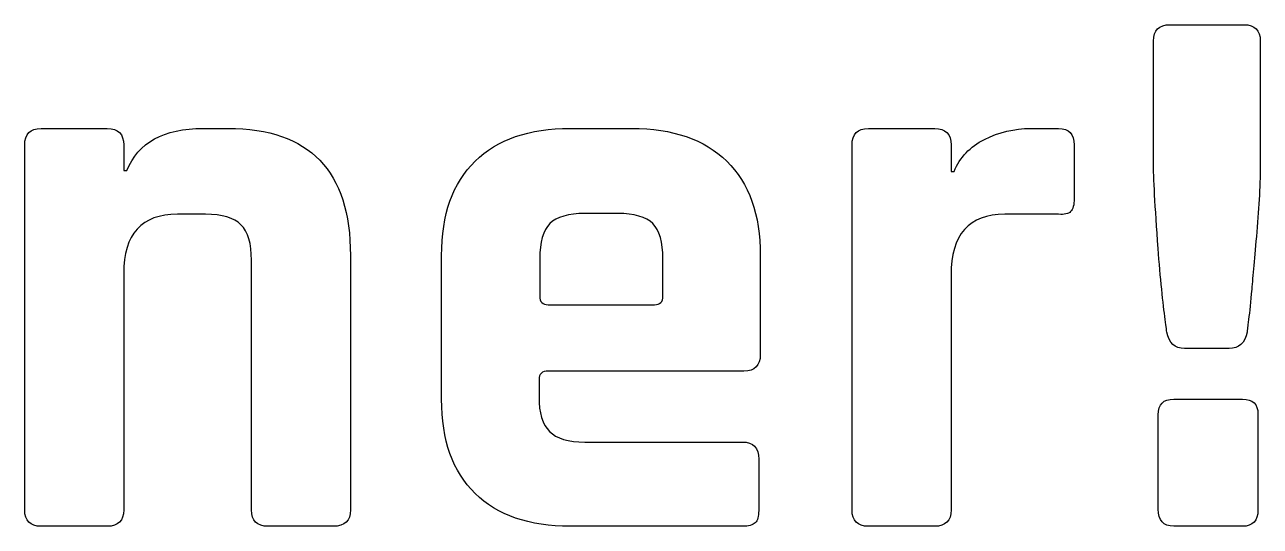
# Model space of a CAD drawing. Extents: x 23 to 195, y 64 to 143.
# Drawn here: x 164.54 to 175.72, y 138.14 to 142.68 of the extents above; entities that cross this region are included whole.
import ezdxf

# ---------------------------------------------------------------- set-up
doc = ezdxf.new("R2010")
doc.units = 0
doc.layers.add('Layer_1', color=7, linetype='CONTINUOUS')

msp = doc.modelspace()

# ---------------------------------------------------------------- linework, layer by layer
at = {"layer": 'Layer_1', "color": 7}
for points in [[(174.905518, 142.681649), (175.576149, 142.681649)], [(174.757352, 141.439872), (174.757352, 142.533483)], [(175.724316, 142.533483), (175.724316, 141.439872)], [(164.68544, 141.743296), (165.285163, 141.743296)], [(166.152996, 141.743296), (166.379127, 141.743296)], [(169.475951, 141.743331), (170.03334, 141.743331)], [(172.176465, 141.743296), (172.776187, 141.743296)], [(173.64402, 141.743296), (173.898373, 141.743296)], [(164.537274, 138.293129), (164.537274, 141.595129)], [(165.433329, 141.595129), (165.433329, 141.362296), (165.461552, 141.362296)], [(172.028298, 138.293129), (172.028298, 141.595129)], [(172.924354, 141.595129), (172.924354, 141.35524), (172.952576, 141.35524)], [(174.039132, 141.595129), (174.039132, 141.108296)], [(166.174515, 140.967185), (165.920163, 140.967185)], [(169.905987, 140.974276), (169.609654, 140.974276)], [(173.898373, 140.967185), (173.411187, 140.967185)], [(166.59044, 138.293129), (166.59044, 140.550907)], [(167.486496, 140.59324), (167.486496, 138.293129)], [(168.311784, 139.295053), (168.311784, 140.593276)], [(169.200432, 140.565053), (169.200432, 140.226387)], [(170.315209, 140.226387), (170.315209, 140.565053)], [(171.197154, 140.593276), (171.197154, 139.69722)], [(165.433329, 140.430963), (165.433329, 138.293129)], [(172.924354, 140.416851), (172.924354, 138.293129)], [(169.278043, 140.148776), (170.237951, 140.148776)], [(175.442093, 139.753594), (175.039574, 139.753594)], [(171.04934, 139.549053), (169.278043, 139.549053)], [(169.193729, 139.471442), (169.193729, 139.31622)], [(174.940796, 139.294983), (175.562038, 139.294983)], [(174.799685, 138.300149), (174.799685, 139.153872)], [(175.702796, 139.160927), (175.702796, 138.293094)], [(169.609654, 138.906998), (171.034876, 138.906998)], [(171.183043, 138.751776), (171.183043, 138.286109)], [(165.285163, 138.144963), (164.68544, 138.144963)], [(167.331274, 138.144963), (166.738607, 138.144963)], [(171.034876, 138.144998), (169.475951, 138.144998)], [(172.776187, 138.144963), (172.176465, 138.144963)], [(175.562038, 138.144927), (174.940796, 138.144927)]]:
    msp.add_lwpolyline(points, dxfattribs=at)
for points in [[(174.757352, 142.533483), (174.757352, 142.632261), (174.806741, 142.681649), (174.905518, 142.681649)], [(175.576149, 142.681649), (175.674574, 142.681649), (175.724316, 142.632261), (175.724316, 142.533483)], [(164.537274, 141.595129), (164.537274, 141.693907), (164.587015, 141.743296), (164.68544, 141.743296)], [(165.285163, 141.743296), (165.38394, 141.743296), (165.433329, 141.693907), (165.433329, 141.595129)], [(165.461552, 141.362296), (165.564915, 141.616296), (165.795632, 141.743296), (166.152996, 141.743296)], [(166.379127, 141.743296), (167.117138, 141.743296), (167.486496, 141.359826), (167.486496, 140.59324)], [(168.61482, 141.446998), (168.816962, 141.644553), (169.104123, 141.743331), (169.475951, 141.743331)], [(170.03334, 141.743331), (170.404462, 141.743331), (170.691623, 141.644553), (170.893765, 141.446998)], [(172.028298, 141.595129), (172.028298, 141.693907), (172.07804, 141.743296), (172.176465, 141.743296)], [(172.776187, 141.743296), (172.874965, 141.743296), (172.924354, 141.693907), (172.924354, 141.595129)], [(173.227743, 141.644518), (173.359329, 141.710135), (173.498323, 141.743296), (173.64402, 141.743296)], [(173.898373, 141.743296), (173.992212, 141.743296), (174.039132, 141.693907), (174.039132, 141.595129)], [(172.952576, 141.35524), (173.004082, 141.48224), (173.096157, 141.578549), (173.227743, 141.644518)], [(168.311784, 140.593276), (168.311784, 140.964751), (168.412679, 141.249442), (168.61482, 141.446998)], [(170.893765, 141.446998), (171.095907, 141.249442), (171.197154, 140.964751), (171.197154, 140.593276)], [(174.799685, 140.656705), (174.771463, 141.042291), (174.757352, 141.303347), (174.757352, 141.439872)], [(175.724316, 141.439872), (175.724316, 141.251841), (175.71338, 141.041233), (175.692566, 140.808399)], [(174.039132, 141.108296), (174.039132, 141.051851), (174.028548, 141.013046), (174.007382, 140.991879)], [(165.920163, 140.967185), (165.595607, 140.967185), (165.433329, 140.788326), (165.433329, 140.430963)], [(166.495543, 140.871935), (166.43169, 140.935435), (166.324799, 140.967185), (166.174515, 140.967185)], [(169.609654, 140.974276), (169.45937, 140.974276), (169.353537, 140.943584), (169.292154, 140.882553)], [(170.22384, 140.882553), (170.162457, 140.943584), (170.056623, 140.974276), (169.905987, 140.974276)], [(173.411187, 140.967185), (173.086632, 140.967185), (172.924354, 140.78374), (172.924354, 140.416851)], [(174.007382, 140.991879), (173.986568, 140.970713), (173.949879, 140.962246), (173.898373, 140.967185)], [(166.59044, 140.550907), (166.59044, 140.701543), (166.55869, 140.808435), (166.495543, 140.871935)], [(169.292154, 140.882553), (169.231123, 140.82117), (169.200432, 140.715337), (169.200432, 140.565053)], [(170.315209, 140.565053), (170.315209, 140.715337), (170.28487, 140.82117), (170.22384, 140.882553)], [(175.692566, 140.808399), (175.671046, 140.575566), (175.655877, 140.402705), (175.646352, 140.289816)], [(174.831435, 140.289816), (174.819793, 140.402705), (174.80921, 140.525119), (174.799685, 140.656705)], [(174.863185, 140.014649), (174.854013, 140.085205), (174.843077, 140.176927), (174.831435, 140.289816)], [(175.646352, 140.289816), (175.636827, 140.176927), (175.627655, 140.085205), (175.618482, 140.014649)], [(169.200432, 140.226387), (169.200432, 140.174528), (169.226537, 140.148776), (169.278043, 140.148776)], [(170.237951, 140.148776), (170.289457, 140.148776), (170.315209, 140.174528), (170.315209, 140.226387)], [(174.877296, 139.901761), (174.877296, 139.906347), (174.872357, 139.944094), (174.863185, 140.014649)], [(175.618482, 140.014649), (175.608605, 139.944094), (175.604371, 139.906347), (175.604371, 139.901761)], [(175.039574, 139.753594), (174.950321, 139.753594), (174.896346, 139.802983), (174.877296, 139.901761)], [(175.604371, 139.901761), (175.585321, 139.802983), (175.531346, 139.753594), (175.442093, 139.753594)], [(171.197154, 139.69722), (171.197154, 139.598442), (171.148118, 139.549053), (171.04934, 139.549053)], [(169.278043, 139.549053), (169.221951, 139.549053), (169.193729, 139.523301), (169.193729, 139.471442)], [(168.61482, 138.441331), (168.412679, 138.638887), (168.311784, 138.923226), (168.311784, 139.295053)], [(169.193729, 139.31622), (169.193729, 139.170523), (169.225479, 139.065748), (169.288626, 139.002248)], [(174.799685, 139.153872), (174.799685, 139.248063), (174.846605, 139.294983), (174.940796, 139.294983)], [(175.562038, 139.294983), (175.655877, 139.294983), (175.702796, 139.25018), (175.702796, 139.160927)], [(169.288626, 139.002248), (169.352126, 138.938748), (169.45937, 138.906998), (169.609654, 138.906998)], [(171.034876, 138.906998), (171.134007, 138.906998), (171.183043, 138.855139), (171.183043, 138.751776)], [(169.475951, 138.144998), (169.104123, 138.144998), (168.816962, 138.243776), (168.61482, 138.441331)], [(164.68544, 138.144963), (164.587015, 138.144963), (164.537274, 138.194351), (164.537274, 138.293129)], [(165.433329, 138.293129), (165.433329, 138.194351), (165.38394, 138.144963), (165.285163, 138.144963)], [(166.738607, 138.144963), (166.639829, 138.144963), (166.59044, 138.194351), (166.59044, 138.293129)], [(167.486496, 138.293129), (167.486496, 138.194351), (167.43499, 138.144963), (167.331274, 138.144963)], [(171.183043, 138.286109), (171.183043, 138.234251), (171.172459, 138.197914), (171.151645, 138.176748)], [(172.176465, 138.144963), (172.07804, 138.144963), (172.028298, 138.194351), (172.028298, 138.293129)], [(172.924354, 138.293129), (172.924354, 138.194351), (172.874965, 138.144963), (172.776187, 138.144963)], [(174.940796, 138.144927), (174.846605, 138.144927), (174.799685, 138.196786), (174.799685, 138.300149)], [(175.702796, 138.293094), (175.702796, 138.194316), (175.655877, 138.144927), (175.562038, 138.144927)], [(171.151645, 138.176748), (171.130126, 138.155581), (171.091673, 138.144998), (171.034876, 138.144998)]]:
    msp.add_open_spline(points, degree=3, dxfattribs=at)

doc.saveas('drawing.dxf')
